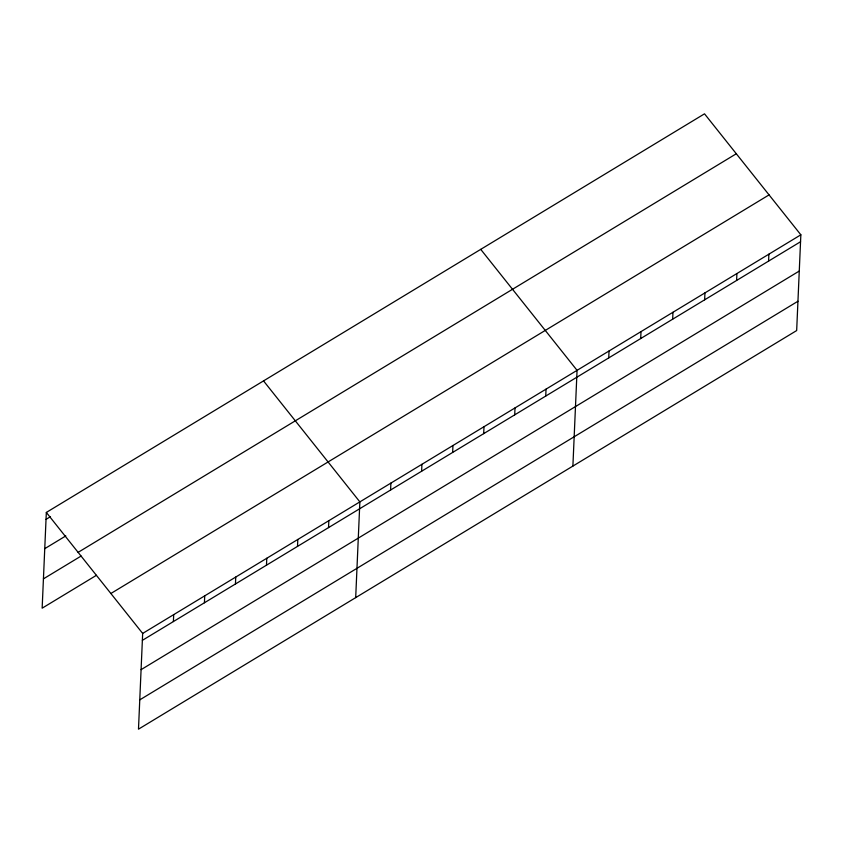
<?xml version="1.0" encoding="UTF-8"?>
<svg xmlns="http://www.w3.org/2000/svg" width="843" height="843" viewBox="0 0 843 843"><rect width="100%" height="100%" fill="white"/><g stroke="black" fill="none" stroke-linecap="round" stroke-linejoin="round"><path stroke-width="1.26" d="M46.333 512.439L142.667 633.43L138.484 729.174L796.667 330.561L800.85 234.818L704.516 113.826L46.333 512.439L42.15 608.182L96.45 575.295M173.395 621.554L173.7 614.642M204.427 602.766L204.723 595.853M235.45 583.978L235.755 577.055M266.483 565.179L266.778 558.266M297.505 546.39L297.811 539.478M328.538 527.602L328.844 520.679M355.693 597.624L359.866 501.891L263.532 380.899M390.594 490.015L390.899 483.102M421.626 471.226L421.921 464.303M452.649 452.438L452.954 445.515M483.682 433.639L483.987 426.727M514.704 414.851L515.01 407.928M545.737 396.062L546.043 389.139M572.892 466.084L577.065 370.351L480.731 249.359M608.73 357.906L609.036 350.983M640.701 338.538L641.007 331.626M672.672 319.181L672.977 312.268M704.643 299.823L704.948 292.9M736.613 280.456L736.908 273.543M768.584 261.098L768.879 254.186M46.028 519.362L50.464 516.675M44.753 548.667L65.807 535.916M78.125 552.365L736.308 153.753M43.425 578.867L81.107 556.053M110.876 593.504L769.058 194.891M142.667 633.43L800.85 234.818M142.372 640.353L800.544 241.741M141.087 669.658L799.269 271.046M139.769 699.859L797.952 301.246"/></g></svg>
